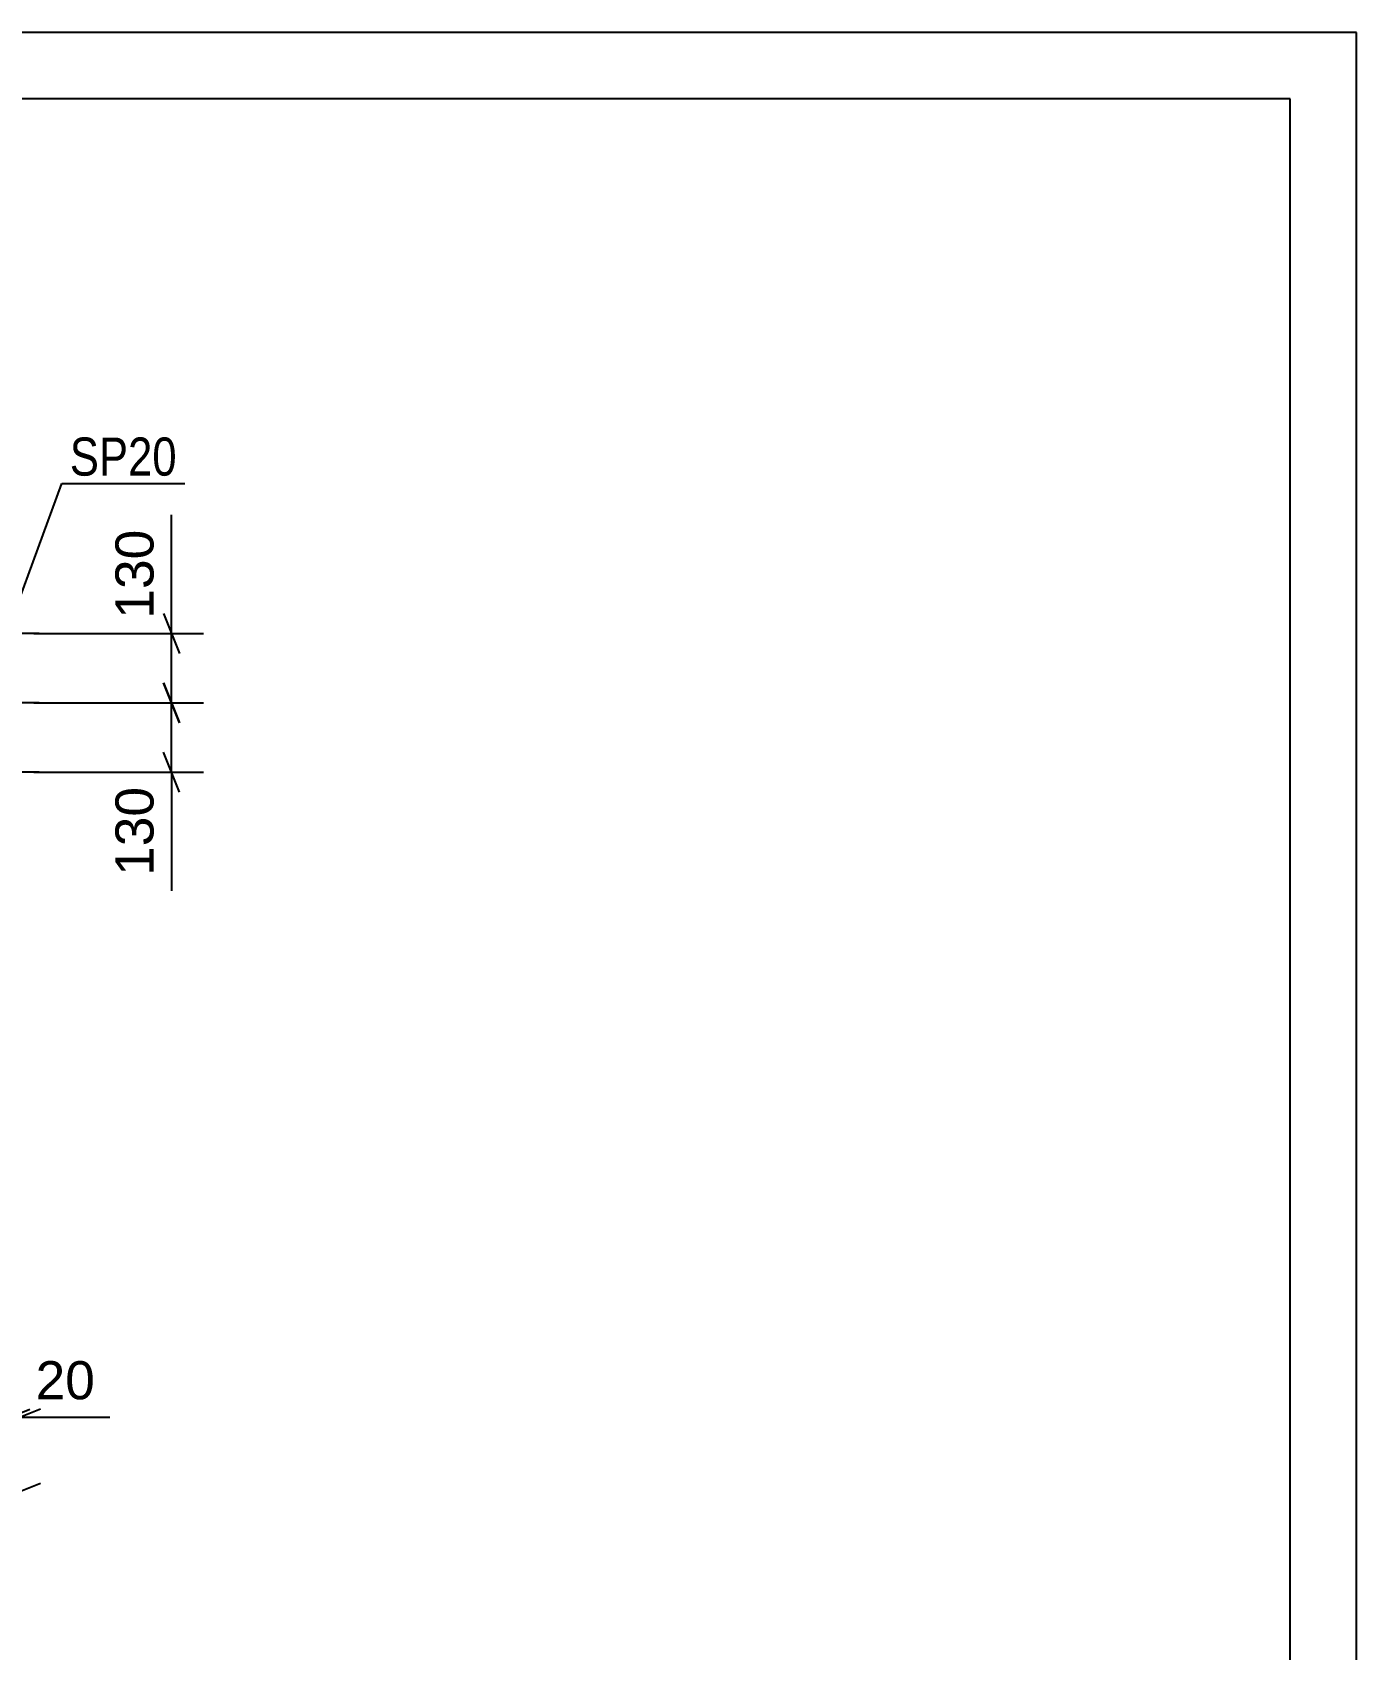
# Model space of a CAD drawing. Header units: millimetres. Extents: x -65 to 776, y -395 to 199.
# Drawn here: x 676.8 to 776.3, y 78 to 199.4 of the extents above; entities that cross this region are included whole.
import ezdxf

# ---------------------------------------------------------------- set-up
doc = ezdxf.new("R2010")
doc.units = ezdxf.units.MM
doc.styles.add('Arial', font='ARIAL.TTF', dxfattribs={"height": 0.2})
doc.styles.add('Arial Narrow', font='ARIALN.TTF', dxfattribs={"height": 0.2})

# ---------------------------------------------------------------- blocks, each defined once
blk = doc.blocks.new('Unknown-318465366-1115')
at = {"color": 5, "linetype": 'Continuous'}
for p, q in [((776.28, 199.44), (-64.72, 199.44)), ((776.28, -394.56), (776.28, 199.44)), ((771.28, 194.44), (-59.72, 194.44)), ((771.28, -389.56), (771.28, 194.44))]:
    blk.add_line(p, q, dxfattribs=at)
blk = doc.blocks.new('Bolt-318465366-4504 - 4341')
at = {"linetype": 'Continuous'}
for points in [[(675.92, 153.77), (675.92, 154.81), (675.12, 154.81), (675.12, 153.77)], [(675.92, 153.77), (675.92, 154.81), (675.12, 154.81), (675.12, 153.77)], [(675.92, 153.77), (675.92, 154.81), (675.12, 154.81), (675.12, 153.77)], [(675.92, 148.57), (675.92, 149.61), (675.12, 149.61), (675.12, 148.57)], [(675.92, 148.57), (675.92, 149.61), (675.12, 149.61), (675.12, 148.57)], [(675.92, 143.37), (675.92, 144.41), (675.12, 144.41), (675.12, 143.37)], [(675.92, 143.37), (675.92, 144.41), (675.12, 144.41), (675.12, 143.37)], [(675.92, 143.37), (675.92, 144.41), (675.12, 144.41), (675.12, 143.37)]]:
    blk.add_hatch(color=1, dxfattribs=at).paths.add_polyline_path(points)
at = {"color": 1, "linetype": 'Continuous'}
for p, q in [((677.32, 154.29), (673.12, 154.29)), ((677.32, 154.29), (673.12, 154.29)), ((677.32, 154.29), (673.12, 154.29)), ((675.92, 154.81), (675.12, 154.81)), ((675.92, 154.81), (675.12, 154.81)), ((675.92, 154.81), (675.12, 154.81)), ((675.92, 153.77), (675.12, 153.77)), ((675.92, 153.77), (675.12, 153.77)), ((675.92, 153.77), (675.12, 153.77)), ((675.92, 149.61), (675.12, 149.61)), ((675.92, 149.61), (675.12, 149.61)), ((677.32, 149.09), (673.12, 149.09)), ((677.32, 149.09), (673.12, 149.09)), ((675.92, 148.57), (675.12, 148.57)), ((675.92, 148.57), (675.12, 148.57)), ((677.32, 143.89), (673.12, 143.89)), ((677.32, 143.89), (673.12, 143.89)), ((677.32, 143.89), (673.12, 143.89)), ((675.92, 144.41), (675.12, 144.41)), ((675.92, 144.41), (675.12, 144.41)), ((675.92, 144.41), (675.12, 144.41)), ((675.92, 143.37), (675.12, 143.37)), ((675.92, 143.37), (675.12, 143.37)), ((675.92, 143.37), (675.12, 143.37))]:
    blk.add_line(p, q, dxfattribs=at)
blk = doc.blocks.new('StraightDimension-318465366-5128 - 4341')
at = {"color": 7, "linetype": 'Continuous'}
blk.add_line((674.42, 89.27), (677.42, 90.47), dxfattribs=at)
blk = doc.blocks.new('StraightDimension-318465366-5695 - 4341')
at = {"color": 7, "linetype": 'Continuous'}
for p, q in [((687.26, 154.29), (687.26, 163.21)), ((687.26, 154.29), (687.26, 163.21)), ((686.66, 155.79), (687.86, 152.79)), ((676.92, 154.29), (689.66, 154.29)), ((687.26, 149.09), (687.26, 154.29)), ((687.86, 147.59), (686.66, 150.59)), ((676.92, 149.09), (689.66, 149.09))]:
    blk.add_line(p, q, dxfattribs=at)
at = {"color": 0}
blk.add_wipeout([(686.51, 162.68), (682.31, 162.68), (682.31, 154.81), (686.51, 154.81)], dxfattribs=at)
at = {"color": 3, "style": 'Arial'}
blk.add_text('130', height=2.865, rotation=90.0002, dxfattribs=at).set_placement((685.91, 155.41))
blk = doc.blocks.new('StraightDimension-318465366-5678 - 4341')
at = {"color": 7, "linetype": 'Continuous'}
for p, q in [((675.12, 140.49), (675.12, 93.03)), ((675.92, 140.49), (675.92, 93.03)), ((673.62, 94.83), (676.62, 96.03)), ((677.42, 96.03), (674.42, 94.83)), ((675.12, 95.43), (675.92, 95.43)), ((675.92, 95.43), (682.62, 95.43)), ((675.92, 95.43), (682.62, 95.43))]:
    blk.add_line(p, q, dxfattribs=at)
at = {"color": 0}
blk.add_wipeout([(682.1, 96.18), (682.1, 100.38), (676.45, 100.38), (676.45, 96.18)], dxfattribs=at)
at = {"color": 3, "style": 'Arial'}
blk.add_text('20', height=2.865, dxfattribs=at).set_placement((677.05, 96.78))
blk = doc.blocks.new('StraightDimension-318465366-5703 - 4341')
at = {"color": 7, "linetype": 'Continuous'}
for p, q in [((686.66, 150.59), (687.86, 147.59)), ((676.92, 149.09), (689.66, 149.09)), ((687.26, 143.89), (687.26, 149.09)), ((687.86, 142.39), (686.66, 145.39)), ((676.92, 143.89), (689.66, 143.89)), ((687.26, 143.89), (687.26, 134.97)), ((687.26, 143.89), (687.26, 134.97))]:
    blk.add_line(p, q, dxfattribs=at)
at = {"color": 0}
blk.add_wipeout([(686.51, 143.36), (682.31, 143.36), (682.31, 135.49), (686.51, 135.49)], dxfattribs=at)
at = {"color": 3, "style": 'Arial'}
blk.add_text('130', height=2.865, rotation=90.0002, dxfattribs=at).set_placement((685.91, 136.09))
blk = doc.blocks.new('Mark-318465366-4682 - 4341')
at = {"color": 0}
blk.add_wipeout([(687.66, 166.15), (687.66, 169.15), (679.62, 169.15), (679.62, 166.15)], dxfattribs=at)
blk.add_wipeout([(687.66, 166.15), (687.66, 169.15), (679.62, 169.15), (679.62, 166.15)], dxfattribs=at)
at = {"color": 30, "linetype": 'Continuous'}
for p, q in [((675.47, 155.85), (679.02, 165.55)), ((679.02, 165.55), (688.26, 165.55))]:
    blk.add_line(p, q, dxfattribs=at)
at = {"color": 3, "style": 'Arial Narrow'}
blk.add_text('SP20', height=2.863, dxfattribs=at).set_placement((679.62, 166.15))

msp = doc.modelspace()

# ---------------------------------------------------------------- block references
for name in ['Unknown-318465366-1115', 'Bolt-318465366-4504 - 4341']:
    msp.add_blockref(name, (0, 0))

# ---------------------------------------------------------------- next in the draw order: block references
for name in ['StraightDimension-318465366-5695 - 4341', 'StraightDimension-318465366-5128 - 4341']:
    msp.add_blockref(name, (0, 0))

# ---------------------------------------------------------------- next in the draw order: block references
for name in ['Mark-318465366-4682 - 4341', 'StraightDimension-318465366-5678 - 4341']:
    msp.add_blockref(name, (0, 0))

# ---------------------------------------------------------------- next in the draw order: block references
msp.add_blockref('StraightDimension-318465366-5703 - 4341', (0, 0))

doc.saveas('drawing.dxf')
